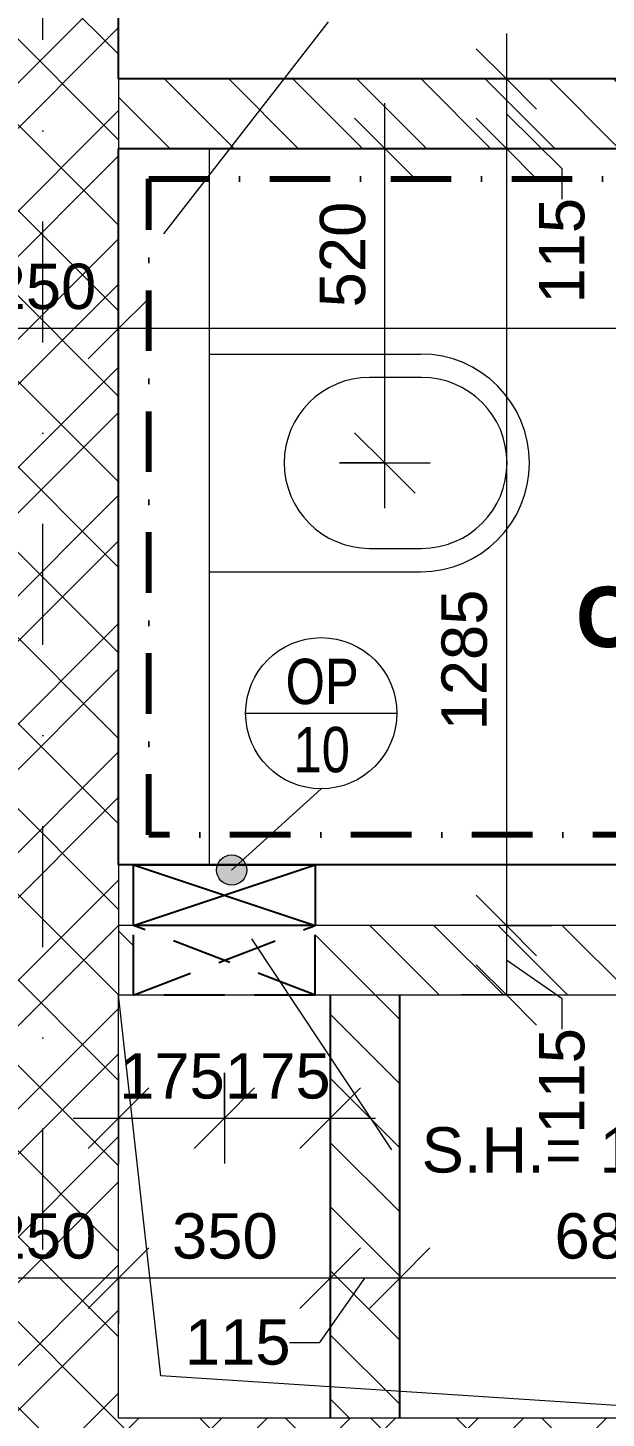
# Model space of a CAD drawing. Header units: millimetres. Extents: x -47276 to -6007, y -7799 to 11180.
# Drawn here: x -36860 to -35903, y -477 to 1823 of the extents above; entities that cross this region are included whole.
import ezdxf

# ---------------------------------------------------------------- set-up
doc = ezdxf.new("R2010")
doc.units = ezdxf.units.MM
for name, pattern in [('HA_Dash_3mm-S1mm', [150, 100, -50]), ('HA_DashDot_10mm-S3mm', [500, 200, -150, 0, -150]), ('HA_DashDot_4mm-S1mm', [200, 100, -50, 0, -50])]:
    doc.linetypes.add(name, pattern=pattern)
for name, color, linetype, lineweight in [('A-____-____-DIMS', 9, 'Continuous', 5), ('A-____-____-DIMS-50', 9, 'Continuous', 5), ('A-AREA-____-IDEN', 9, 'Continuous', 9), ('A-DETL-____-OTLN', 9, 'Continuous', 25), ('A-DETL-GENF-OTLN', 9, 'Continuous', 9), ('A-GENM-____-IDEN', 9, 'Continuous', 9), ('A-GENM-____-MCUT', 9, 'HA_Dash_3mm-S1mm', 25), ('A-GENM-____-OTLN', 9, 'Continuous', 9), ('A-WALL-____-IDEN', 9, 'Continuous', 9), ('A-WALL-____-MCUT', 9, 'Continuous', 9), ('A-WALL-____-PATT', 9, 'Continuous', 25), ('G-____-____-TEXT', 9, 'Continuous', 5), ('I-WALL-____-MCUT', 9, 'Continuous', 25), ('I-WALL-____-OTLN', 9, 'Continuous', 9), ('P-SANR-FIXT-OTLN', 9, 'Continuous', 9), ('S-GRID-____-OTLN', 9, 'Continuous', 5)]:
    doc.layers.add(name, color=color, linetype=linetype, lineweight=lineweight)
doc.styles.add('Arial_1', font='arial.ttf', dxfattribs={"height": 75})
doc.styles.add('Arial_2', font='arial.ttf', dxfattribs={"width": 0.8, "height": 75})
doc.styles.add('Arial_B', font='arialbd.ttf', dxfattribs={"height": 100})
doc.dimstyles.new('Inner_Dimensions', dxfattribs={"dimscale": 304.8, "dimtxt": 76.519455, "dimasz": 0.328084, "dimexe": 0.246063, "dimexo": 0.0625, "dimgap": 0.032808, "dimtad": 1, "dimdec": 0, "dimzin": 0, "dimdsep": 46, "dimtxsty": 'Arial_1', "dimblk1": 'OBLIQUE', "dimblk2": 'OBLIQUE', "dimsah": 1, "dimcen": 0.09, "dimdle": 0.246063, "dimazin": 0, "dimtfac": 1, "dimtdec": 4, "dimtix": 1, "dimtmove": 0, "dimatfit": 3, "dimfxl": 0.246063, "dimfxlon": 1, "dimtvp": 1, "dimtolj": 1, "dimtzin": 0, "dimlwd": 9, "dimlwe": 9, "dimarcsym": 2})
doc.dimstyles.new('Inner_Dimensions_1', dxfattribs={"dimscale": 304.8, "dimtxt": 76.519455, "dimasz": 0.328084, "dimexe": 0.246063, "dimexo": 0.0625, "dimgap": 0.032808, "dimtad": 1, "dimdec": 0, "dimzin": 0, "dimdsep": 46, "dimtxsty": 'Arial_1', "dimblk1": 'OBLIQUE', "dimblk2": 'OBLIQUE', "dimsah": 1, "dimcen": 0.09, "dimdle": 0.246063, "dimazin": 0, "dimtfac": 1, "dimtdec": 4, "dimtix": 1, "dimtmove": 1, "dimatfit": 3, "dimfxl": 0.246063, "dimfxlon": 1, "dimtvp": 1, "dimtolj": 1, "dimtzin": 0, "dimlwd": 9, "dimlwe": 9, "dimarcsym": 2})
doc.dimstyles.new('Inner_Dimensions_2', dxfattribs={"dimscale": 304.8, "dimtxt": 76.519455, "dimasz": 0.328084, "dimexe": 0.246063, "dimexo": 0.0625, "dimgap": 0.032808, "dimtad": 1, "dimdec": 0, "dimzin": 0, "dimdsep": 46, "dimtxsty": 'Arial_1', "dimblk1": 'OBLIQUE', "dimblk2": 'OBLIQUE', "dimsah": 1, "dimcen": 0.09, "dimdle": 0.246063, "dimazin": 0, "dimtfac": 1, "dimtdec": 4, "dimtix": 1, "dimtmove": 2, "dimatfit": 3, "dimfxl": 0.246063, "dimfxlon": 1, "dimtvp": 1, "dimtolj": 1, "dimtzin": 0, "dimlwd": 9, "dimlwe": 9, "dimarcsym": 2})
pattern_1 = [(45, (0, 0), (-106.066, 106.066), []), (45, (75, 0), (-106.066, 106.066), []), (315, (0, 0), (70.71068, 70.71068), [])]
pattern_2 = [(135, (0, 0), (-53.03301, -53.03301), [])]

# ---------------------------------------------------------------- blocks, each defined once
blk = doc.blocks.new('HA_GM_Shaft_Rectangle - Default-2056011-DPS_3NP-C')
at = {"layer": 'A-DETL-GENF-OTLN'}
for p, q in [((70, -70), (700, 0)), ((0, -1150), (70, -70))]:
    blk.add_line(p, q, dxfattribs=at)
at = {"layer": 'A-GENM-____-OTLN'}
for p, q in [((0, -1150), (0, 0)), ((0, 0), (700, 0)), ((700, 0), (700, -1150)), ((700, -1150), (0, -1150))]:
    blk.add_line(p, q, dxfattribs=at)
blk = doc.blocks.new('ABMV_Toilet_WallHung - Default-1928450-DPS_3NP-C')
at = {"layer": 'P-SANR-FIXT-OTLN'}
for p, q in [((-55, 75), (-55, 424.6)), ((-16.3, 426.2), (-16.3, 340.3)), ((266.3, 340.3), (266.3, 426.2)), ((305, 75), (305, 424.6))]:
    blk.add_line(p, q, dxfattribs=at)
for centre, radius, start, end in [((125, 424.6), 180, 0, 180), ((125, 426.2), 141.3, 360, 180), ((125, 340.3), 141.3, 180, 360)]:
    blk.add_arc(centre, radius, start, end, dxfattribs=at)
blk = doc.blocks.new('HA_GM_Tiling_LineBased - Generic Tiles-1987007-DPS_3NP-C')
at = {"layer": 'A-GENM-____-OTLN', "linetype": 'HA_DashDot_4mm-S1mm', "lineweight": 80}
blk.add_line((50, -50), (1885, -50), dxfattribs=at)
blk = doc.blocks.new('HA_GM_Tiling_LineBased - Generic Tiles-1987008-DPS_3NP-C')
at = {"layer": 'A-GENM-____-OTLN', "linetype": 'HA_DashDot_4mm-S1mm', "lineweight": 80}
blk.add_line((50, -50), (1135, -50), dxfattribs=at)
blk = doc.blocks.new('HA_GM_Opening_Rectangle_WallBased - Default-2067784-DPS_3NP-C')
at = {"layer": 'A-GENM-____-MCUT'}
for p, q in [((-25, 57.8), (-24.4, 57.5)), ((-25, 57.8), (-25, -57.5)), ((-25, 57.8), (275, 57.8)), ((274.1, 57.5), (-25, -57.5)), ((-24.1, 57.5), (275, -57.5)), ((275, 57.8), (274.4, 57.5)), ((275, 57.8), (275, -57.5)), ((-25, -57.5), (275, -57.5))]:
    blk.add_line(p, q, dxfattribs=at)
blk = doc.blocks.new('DIMBLOCK8-DPS_3NP-C')
at = {"layer": 'A-____-____-DIMS-50', "lineweight": 9}
for p, q in [((-36068.5, 1813.2), (-36068.5, 1623.2)), ((-36068.5, 1738.2), (-36118.5, 1788.2)), ((-35993.5, 1738.2), (-36143.5, 1738.2)), ((-36068.5, 1738.2), (-36018.5, 1688.2)), ((-36068.5, 1738.2), (-35993.5, 1738.2)), ((-35976.1, 1589.7), (-36068.5, 1680.7)), ((-36068.5, 1623.2), (-36118.5, 1673.2)), ((-35993.5, 1623.2), (-36143.5, 1623.2)), ((-36068.5, 1623.2), (-36018.5, 1573.2)), ((-36068.5, 1623.2), (-35993.5, 1623.2)), ((-35976.1, 1539.7), (-35976.1, 1589.7))]:
    blk.add_line(p, q, dxfattribs=at)
at = {"layer": 'A-____-____-DIMS-50', "color": 0, "lineweight": 9, "insert": (-36014.6, 1366.7), "char_height": 75, "width": 207.662, "attachment_point": 1, "rotation": 90, "line_spacing_factor": 0.941778, "style": 'Arial_1'}
blk.add_mtext('115', dxfattribs=at)
blk = doc.blocks.new('_Oblique')
at = {"color": 0, "linetype": 'ByBlock', "lineweight": -2}
blk.add_line((-0.5, -0.5), (0.5, 0.5), dxfattribs=at)
blk = doc.blocks.new('DIMBLOCK9-DPS_3NP-C')
at = {"layer": 'A-____-____-DIMS-50', "lineweight": 9}
for p, q in [((-36068.5, 1623.2), (-36118.5, 1673.2)), ((-35993.5, 1623.2), (-36143.5, 1623.2)), ((-36068.5, 1623.2), (-36068.5, 338.2)), ((-36068.5, 1623.2), (-36018.5, 1573.2)), ((-36068.5, 1623.2), (-35993.5, 1623.2)), ((-36068.5, 338.2), (-36118.5, 388.2)), ((-35993.5, 338.2), (-36143.5, 338.2)), ((-36068.5, 338.2), (-36018.5, 288.2)), ((-36068.5, 338.2), (-35993.5, 338.2))]:
    blk.add_line(p, q, dxfattribs=at)
at = {"layer": 'A-____-____-DIMS-50', "color": 0, "lineweight": 9, "insert": (-36175.9, 660.6), "char_height": 75, "width": 276.883, "attachment_point": 1, "rotation": 90, "line_spacing_factor": 0.941778, "style": 'Arial_1'}
blk.add_mtext('1285', dxfattribs=at)
blk = doc.blocks.new('DIMBLOCK10-DPS_3NP-C')
at = {"layer": 'A-____-____-DIMS-50', "lineweight": 9}
for p, q in [((-36068.5, 338.2), (-36118.5, 388.2)), ((-35993.5, 338.2), (-36143.5, 338.2)), ((-36068.5, 338.2), (-36068.5, 223.2)), ((-36068.5, 338.2), (-36018.5, 288.2)), ((-36068.5, 338.2), (-35993.5, 338.2)), ((-35976.1, 216.6), (-36068.5, 280.7)), ((-36068.5, 223.2), (-36118.5, 273.2)), ((-35993.5, 223.2), (-36143.5, 223.2)), ((-36068.5, 223.2), (-36018.5, 173.2)), ((-36068.5, 223.2), (-35993.5, 223.2)), ((-35976.1, 166.6), (-35976.1, 216.6))]:
    blk.add_line(p, q, dxfattribs=at)
at = {"layer": 'A-____-____-DIMS-50', "color": 0, "lineweight": 9, "insert": (-36014.6, -6.4), "char_height": 75, "width": 207.662, "attachment_point": 1, "rotation": 90, "line_spacing_factor": 0.941778, "style": 'Arial_1'}
blk.add_mtext('115', dxfattribs=at)
blk = doc.blocks.new('DIMBLOCK20-DPS_3NP-C')
at = {"layer": 'A-____-____-DIMS-50', "lineweight": 9}
for p, q in [((-36709.9, 1250.3), (-36709.9, 1400.3)), ((-34774.9, 1250.3), (-34774.9, 1400.3)), ((-36709.9, 1325.3), (-36659.9, 1375.3)), ((-34774.9, 1325.3), (-34724.9, 1375.3)), ((-36709.9, 1325.3), (-36759.9, 1275.3)), ((-34774.9, 1325.3), (-36709.9, 1325.3)), ((-36709.9, 1325.3), (-36709.9, 1250.3)), ((-34774.9, 1325.3), (-34824.9, 1275.3)), ((-34774.9, 1325.3), (-34774.9, 1250.3))]:
    blk.add_line(p, q, dxfattribs=at)
at = {"layer": 'A-____-____-DIMS-50', "color": 0, "lineweight": 9, "insert": (-35857.8, 1432.7), "char_height": 75, "width": 276.883, "attachment_point": 1, "line_spacing_factor": 0.941778, "style": 'Arial_1'}
blk.add_mtext('1935', dxfattribs=at)
blk = doc.blocks.new('DIMBLOCK21-DPS_3NP-C')
at = {"layer": 'A-____-____-DIMS-50', "lineweight": 9}
for p, q in [((-36959.9, 1250.3), (-36959.9, 1400.3)), ((-36709.9, 1250.3), (-36709.9, 1400.3)), ((-36959.9, 1325.3), (-36909.9, 1375.3)), ((-36709.9, 1325.3), (-36659.9, 1375.3)), ((-36959.9, 1325.3), (-37009.9, 1275.3)), ((-36709.9, 1325.3), (-36959.9, 1325.3)), ((-36959.9, 1325.3), (-36959.9, 1250.3)), ((-36709.9, 1325.3), (-36759.9, 1275.3)), ((-36709.9, 1325.3), (-36709.9, 1250.3))]:
    blk.add_line(p, q, dxfattribs=at)
at = {"layer": 'A-____-____-DIMS-50', "color": 0, "lineweight": 9, "insert": (-36921.4, 1432.7), "char_height": 75, "width": 207.662, "attachment_point": 1, "line_spacing_factor": 0.941778, "style": 'Arial_1'}
blk.add_mtext('250', dxfattribs=at)
blk = doc.blocks.new('DIMBLOCK27-DPS_3NP-C')
at = {"layer": 'A-____-____-DIMS-50', "lineweight": 9}
for p, q in [((-36244.9, -320.1), (-36244.9, -170.1)), ((-35559.9, -320.1), (-35559.9, -170.1)), ((-36244.9, -245.1), (-36194.9, -195.1)), ((-35559.9, -245.1), (-35509.9, -195.1)), ((-36244.9, -245.1), (-36294.9, -295.1)), ((-35559.9, -245.1), (-36244.9, -245.1)), ((-36244.9, -245.1), (-36244.9, -320.1)), ((-35559.9, -245.1), (-35609.9, -295.1)), ((-35559.9, -245.1), (-35559.9, -320.1))]:
    blk.add_line(p, q, dxfattribs=at)
at = {"layer": 'A-____-____-DIMS-50', "color": 0, "lineweight": 9, "insert": (-35988.9, -137.8), "char_height": 75, "width": 207.662, "attachment_point": 1, "line_spacing_factor": 0.941778, "style": 'Arial_1'}
blk.add_mtext('685', dxfattribs=at)
blk = doc.blocks.new('DIMBLOCK28-DPS_3NP-C')
at = {"layer": 'A-____-____-DIMS-50', "lineweight": 9}
for p, q in [((-36359.9, -320.1), (-36359.9, -170.1)), ((-36244.9, -320.1), (-36244.9, -170.1)), ((-36359.9, -245.1), (-36309.9, -195.1)), ((-36244.9, -245.1), (-36194.9, -195.1)), ((-36359.9, -245.1), (-36409.9, -295.1)), ((-36377.1, -351.7), (-36302.4, -245.1)), ((-36244.9, -245.1), (-36359.9, -245.1)), ((-36359.9, -245.1), (-36359.9, -320.1)), ((-36244.9, -245.1), (-36294.9, -295.1)), ((-36244.9, -245.1), (-36244.9, -320.1)), ((-36427.1, -351.7), (-36377.1, -351.7))]:
    blk.add_line(p, q, dxfattribs=at)
at = {"layer": 'A-____-____-DIMS-50', "color": 0, "lineweight": 9, "insert": (-36600.2, -313.2), "char_height": 75, "width": 207.662, "attachment_point": 1, "line_spacing_factor": 0.941778, "style": 'Arial_1'}
blk.add_mtext('115', dxfattribs=at)
blk = doc.blocks.new('DIMBLOCK29-DPS_3NP-C')
at = {"layer": 'A-____-____-DIMS-50', "lineweight": 9}
for p, q in [((-36709.9, -320.1), (-36709.9, -170.1)), ((-36359.9, -320.1), (-36359.9, -170.1)), ((-36709.9, -245.1), (-36659.9, -195.1)), ((-36359.9, -245.1), (-36309.9, -195.1)), ((-36709.9, -245.1), (-36759.9, -295.1)), ((-36359.9, -245.1), (-36709.9, -245.1)), ((-36709.9, -245.1), (-36709.9, -320.1)), ((-36359.9, -245.1), (-36409.9, -295.1)), ((-36359.9, -245.1), (-36359.9, -320.1))]:
    blk.add_line(p, q, dxfattribs=at)
at = {"layer": 'A-____-____-DIMS-50', "color": 0, "lineweight": 9, "insert": (-36621.4, -137.8), "char_height": 75, "width": 207.662, "attachment_point": 1, "line_spacing_factor": 0.941778, "style": 'Arial_1'}
blk.add_mtext('350', dxfattribs=at)
blk = doc.blocks.new('DIMBLOCK30-DPS_3NP-C')
at = {"layer": 'A-____-____-DIMS-50', "lineweight": 9}
for p, q in [((-36959.9, -320.1), (-36959.9, -170.1)), ((-36709.9, -320.1), (-36709.9, -170.1)), ((-36959.9, -245.1), (-36909.9, -195.1)), ((-36709.9, -245.1), (-36659.9, -195.1)), ((-36959.9, -245.1), (-37009.9, -295.1)), ((-36709.9, -245.1), (-36959.9, -245.1)), ((-36959.9, -245.1), (-36959.9, -320.1)), ((-36709.9, -245.1), (-36759.9, -295.1)), ((-36709.9, -245.1), (-36709.9, -320.1))]:
    blk.add_line(p, q, dxfattribs=at)
at = {"layer": 'A-____-____-DIMS-50', "color": 0, "lineweight": 9, "insert": (-36921.4, -137.8), "char_height": 75, "width": 207.662, "attachment_point": 1, "line_spacing_factor": 0.941778, "style": 'Arial_1'}
blk.add_mtext('250', dxfattribs=at)
blk = doc.blocks.new('HA_TAG_GM_Products - Generic-588599-DPS_3NP-C')
at = {"layer": 'A-GENM-____-IDEN'}
blk.add_line((-2.5, 0), (2.5, 0), dxfattribs=at)
blk.add_circle((0, 0), 2.5, dxfattribs=at)
blk = doc.blocks.new('DIMBLOCK238-DPS_3NP-C')
at = {"layer": 'A-____-____-DIMS-50', "lineweight": 9}
for p, q in [((-36269.6, 1028.2), (-36269.6, 1698.2)), ((-36269.6, 1623.2), (-36319.6, 1673.2)), ((-36344.6, 1623.2), (-36194.6, 1623.2)), ((-36269.6, 1623.2), (-36344.6, 1623.2)), ((-36269.6, 1623.2), (-36219.6, 1573.2)), ((-36269.6, 1103.2), (-36319.6, 1153.2)), ((-36344.6, 1103.2), (-36194.6, 1103.2)), ((-36269.6, 1103.2), (-36344.6, 1103.2)), ((-36269.6, 1103.2), (-36219.6, 1053.2))]:
    blk.add_line(p, q, dxfattribs=at)
at = {"layer": 'A-____-____-DIMS-50', "color": 0, "lineweight": 9, "insert": (-36377, 1360.4), "char_height": 75, "width": 207.662, "attachment_point": 1, "rotation": 90, "line_spacing_factor": 0.941778, "style": 'Arial_1'}
blk.add_mtext('520', dxfattribs=at)
blk = doc.blocks.new('DIMBLOCK252-DPS_3NP-C')
at = {"layer": 'A-____-____-DIMS-50', "lineweight": 9}
for p, q in [((-36709.9, 94.5), (-36709.9, -55.5)), ((-36709.9, 19.5), (-36709.9, 94.5)), ((-36534.9, 94.5), (-36534.9, -55.5)), ((-36534.9, 19.5), (-36534.9, 94.5)), ((-36709.9, 19.5), (-36659.9, 69.5)), ((-36534.9, 19.5), (-36484.9, 69.5)), ((-36784.9, 19.5), (-36534.9, 19.5)), ((-36709.9, 19.5), (-36759.9, -30.5)), ((-36534.9, 19.5), (-36584.9, -30.5))]:
    blk.add_line(p, q, dxfattribs=at)
at = {"layer": 'A-____-____-DIMS-50', "color": 0, "lineweight": 9, "insert": (-36708.9, 126.9), "char_height": 75, "width": 207.662, "attachment_point": 1, "line_spacing_factor": 0.941778, "style": 'Arial_1'}
blk.add_mtext('175', dxfattribs=at)
blk = doc.blocks.new('DIMBLOCK253-DPS_3NP-C')
at = {"layer": 'A-____-____-DIMS-50', "lineweight": 9}
for p, q in [((-36534.9, 94.5), (-36534.9, -55.5)), ((-36534.9, 19.5), (-36534.9, 94.5)), ((-36359.9, 94.5), (-36359.9, -55.5)), ((-36359.9, 19.5), (-36359.9, 94.5)), ((-36534.9, 19.5), (-36484.9, 69.5)), ((-36359.9, 19.5), (-36309.9, 69.5)), ((-36534.9, 19.5), (-36584.9, -30.5)), ((-36534.9, 19.5), (-36284.9, 19.5)), ((-36359.9, 19.5), (-36409.9, -30.5))]:
    blk.add_line(p, q, dxfattribs=at)
at = {"layer": 'A-____-____-DIMS-50', "color": 0, "lineweight": 9, "insert": (-36533.9, 126.9), "char_height": 75, "width": 207.662, "attachment_point": 1, "line_spacing_factor": 0.941778, "style": 'Arial_1'}
blk.add_mtext('175', dxfattribs=at)

msp = doc.modelspace()

# ---------------------------------------------------------------- hatches: boundary and pattern name
at = {"layer": 'A-GENM-____-IDEN'}
h = msp.add_hatch(color=256, dxfattribs=at)
edge = h.paths.add_edge_path()
edge.add_arc((-36522.8, 429.8), 25, 0, 360)
at = {"layer": 'A-WALL-____-PATT', "lineweight": 5}
h = msp.add_hatch(dxfattribs=at)
h.set_pattern_fill('FP_1', color=256, style=0, pattern_type=2)
h.set_pattern_definition(pattern_1)
h.paths.add_polyline_path([(-36959.9, -476.8), (-36709.9, -476.8), (-36709.9, 4968.2), (-36959.9, 4968.2), (-36959.9, 5250.1), (-36959.9, 5250.3), (-36959.9, -71.2)])
h.paths.add_polyline_path([(-36959.9, 5250.3), (-36709.9, 5250.3), (-36709.9, 5321), (-36959.9, 5321), (-36959.9, 5274.3)])
h = msp.add_hatch(dxfattribs=at)
h.set_pattern_fill('FP_4', color=256, style=0, pattern_type=2)
h.set_pattern_definition(pattern_2)
h.paths.add_polyline_path([(-32799.9, 1623.2), (-32699.9, 1623.2), (-32699.9, 1738.2), (-32899.9, 1738.2), (-32899.9, 1623.2)])
h.paths.add_polyline_path([(-34199.9, 1623.2), (-34199.9, 1738.2), (-34977.9, 1738.2), (-34977.9, 1736.3), (-35006.8, 1736.3), (-35006.8, 1625.1), (-34977.9, 1625.1), (-34977.9, 1623.2), (-34659.9, 1623.2)])
h.paths.add_polyline_path([(-35041.9, 1623.2), (-35041.9, 1625.1), (-35013.1, 1625.1), (-35013.1, 1736.3), (-35041.9, 1736.3), (-35041.9, 1738.2), (-36709.9, 1738.2), (-36709.9, 1623.2)])
h = msp.add_hatch(dxfattribs=at)
h.set_pattern_fill('FP_4', color=256, style=0, pattern_type=2)
h.set_pattern_definition(pattern_2)
h.paths.add_polyline_path([(-36244.9, 223.2), (-34659.9, 223.2), (-34659.9, 338.2), (-36384.9, 338.2), (-36384.9, 223.2), (-36359.9, 223.2)])
h.paths.add_polyline_path([(-36684.9, 223.2), (-36684.9, 338.2), (-36709.9, 338.2), (-36709.9, 223.2)])
h = msp.add_hatch(dxfattribs=at)
h.set_pattern_fill('FP_4', color=256, style=0, pattern_type=2)
h.set_pattern_definition(pattern_2)
h.paths.add_polyline_path([(-36359.9, -476.8), (-36244.9, -476.8), (-36244.9, 223.2), (-36359.9, 223.2), (-36359.9, -71.2)])
h = msp.add_hatch(dxfattribs=at)
h.set_pattern_fill('FP_1', color=256, style=0, pattern_type=2)
h.set_pattern_definition(pattern_1)
h.paths.add_polyline_path([(-32699.9, -726.8), (-32699.9, -476.8), (-33334.9, -476.8), (-33334.9, -726.8)])
h.paths.add_polyline_path([(-34334.9, -726.8), (-34334.9, -476.8), (-38924.9, -476.8), (-38924.9, -726.8), (-34700, -726.8)])
h.paths.add_polyline_path([(-40333.9, -726.8), (-39924.9, -726.8), (-39924.9, -476.8), (-41009.9, -476.8), (-41009.9, -726.8), (-40474.9, -726.8)])

# ---------------------------------------------------------------- linework, layer by layer
at = {"layer": 'A-DETL-____-OTLN'}
for p, q in [((-36684.9, 438.2), (-36384.9, 438.2)), ((-36684.9, 338.2), (-36684.9, 438.2)), ((-36684.9, 438.2), (-36384.9, 338.2)), ((-36684.9, 338.2), (-36384.9, 438.2)), ((-36384.9, 438.2), (-36384.9, 338.2)), ((-36384.9, 338.2), (-36684.9, 338.2))]:
    msp.add_line(p, q, dxfattribs=at)
at = {"layer": 'A-GENM-____-IDEN'}
msp.add_line((-36522.8, 429.8), (-36374.7, 564.2), dxfattribs=at)
msp.add_circle((-36522.8, 429.8), 25, dxfattribs=at)
at = {"layer": 'A-WALL-____-IDEN'}
msp.add_line((-36634.9, 1482.3), (-36362.4, 1832.5), dxfattribs=at)
at = {"layer": 'A-WALL-____-MCUT'}
for p, q in [((-36709.9, 1738.2), (-36709.9, 1623.2)), ((-36709.9, 438.2), (-36709.9, 223.3)), ((-36684.9, 338.2), (-36709.9, 338.2)), ((-34774.9, 338.2), (-36384.9, 338.2))]:
    msp.add_line(p, q, dxfattribs=at)
at = {"layer": 'G-____-____-TEXT', "color": 10, "lineweight": 9}
msp.add_line((-36489.8, 316), (-36258.7, -33), dxfattribs=at)
at = {"layer": 'I-WALL-____-MCUT'}
for p, q in [((-36709.9, 1738.2), (-36709.9, 4743.2)), ((-35041.9, 1738.2), (-36709.9, 1738.2)), ((-36709.9, 438.2), (-36709.9, 1623.2)), ((-36709.9, 1623.2), (-35041.9, 1623.2)), ((-34774.9, 438.2), (-36709.9, 438.2)), ((-36359.9, 223.2), (-36359.9, -476.8)), ((-36244.9, -476.8), (-36244.9, 223.2))]:
    msp.add_line(p, q, dxfattribs=at)
at = {"layer": 'I-WALL-____-OTLN'}
msp.add_line((-36559.9, 1623.2), (-36559.9, 438.2), dxfattribs=at)
at = {"layer": 'S-GRID-____-OTLN', "linetype": 'HA_DashDot_10mm-S3mm', "lineweight": 9}
msp.add_line((-36834.9, -6198.9), (-36834.9, 9580.2), dxfattribs=at)

# ---------------------------------------------------------------- block references
at = {"layer": 'A-GENM-____-IDEN', "xscale": 49.99999999999998, "yscale": 49.99999999999998, "zscale": 49.99999999999998}
msp.add_blockref('HA_TAG_GM_Products - Generic-588599-DPS_3NP-C', (-36374.7, 689.2), dxfattribs=at)
at = {"layer": 'A-GENM-____-OTLN', "linetype": 'HA_DashDot_4mm-S1mm', "lineweight": 80}
for name, p, rotation in [('HA_GM_Tiling_LineBased - Generic Tiles-1987008-DPS_3NP-C', (-36709.9, 438.2), 90), ('HA_GM_Tiling_LineBased - Generic Tiles-1987007-DPS_3NP-C', (-34774.9, 438.2), 180)]:
    msp.add_blockref(name, p, dxfattribs=dict(at, rotation=rotation))
msp.add_blockref('HA_GM_Tiling_LineBased - Generic Tiles-1987007-DPS_3NP-C', (-36709.9, 1623.2), dxfattribs=at)
at = {"layer": 'A-GENM-____-OTLN', "rotation": 180}
msp.add_blockref('HA_GM_Opening_Rectangle_WallBased - Default-2067784-DPS_3NP-C', (-36409.9, 280.7), dxfattribs=at)
at = {"layer": 'A-GENM-____-OTLN', "lineweight": 5, "rotation": 89.9999999999996}
msp.add_blockref('HA_GM_Shaft_Rectangle - Default-2056011-DPS_3NP-C', (-36709.9, -476.8), dxfattribs=at)
at = {"layer": 'P-SANR-FIXT-OTLN', "rotation": 269.9999999999996}
msp.add_blockref('ABMV_Toilet_WallHung - Default-1928450-DPS_3NP-C', (-36634.9, 1228.2), dxfattribs=at)

# ---------------------------------------------------------------- texts
at = {"layer": 'A-AREA-____-IDEN', "lineweight": 5, "insert": (-35953.8, 898.5), "char_height": 100, "width": 653.375, "attachment_point": 1, "style": 'Arial_B'}
msp.add_mtext('C.3.2.02', dxfattribs=at)
at = {"layer": 'A-GENM-____-IDEN', "lineweight": 5, "char_height": 75, "attachment_point": 1, "style": 'Arial_2'}
for s, insert, width in [('OP', (-36433.7, 779.3), 147.51), ('10', (-36420.5, 666.6), 115.443)]:
    msp.add_mtext(s, dxfattribs=dict(at, insert=insert, width=width))
at = {"layer": 'G-____-____-TEXT', "color": 7, "lineweight": 9, "insert": (-36208.7, 4.5), "char_height": 75, "width": 685.443, "attachment_point": 1, "style": 'Arial_1'}
msp.add_mtext('S.H.= 1,4 m', dxfattribs=at)

# ---------------------------------------------------------------- dimensions: what is measured, and where the dimension line sits
at = {"layer": 'A-____-____-DIMS', "lineweight": 9}
for base, p1, p2, dimstyle, override, picture, middle in [((-36068.5, 1623.2), (-35993.5, 1738.2), (-35993.5, 1623.2), 'Inner_Dimensions_1', {"dimpost": '<>', "dimfxl": 115}, 'DIMBLOCK8-DPS_3NP-C', (-35964.6, 1470.5)), ((-36269.6, 1623.2), (-36344.6, 1103.2), (-36344.6, 1623.2), 'Inner_Dimensions_2', {"dimpost": '<>', "dimfxl": 520}, 'DIMBLOCK238-DPS_3NP-C', (-36327, 1464.2)), ((-36068.5, 338.2), (-35993.5, 1623.2), (-35993.5, 338.2), 'Inner_Dimensions_2', {"dimpost": '<>', "dimfxl": 1285}, 'DIMBLOCK9-DPS_3NP-C', (-36125.9, 799)), ((-36068.5, 223.2), (-35993.5, 338.2), (-35993.5, 223.2), 'Inner_Dimensions_1', {"dimpost": '<>', "dimfxl": 115}, 'DIMBLOCK10-DPS_3NP-C', (-35964.6, 97.4))]:
    dim = msp.add_linear_dim(base=base, p1=p1, p2=p2, angle=90, dimstyle=dimstyle, override=override, dxfattribs=at)
    dim.commit()
    dim.dimension.update_dxf_attribs({"geometry": picture, "text_midpoint": middle, "dimtype": 160, "text_rotation": 90})
for base, p1, p2, override, picture, middle in [((-36959.9, 1325.3), (-36709.9, 1250.3), (-36959.9, 1250.3), {"dimpost": '<>', "dimfxl": 250}, 'DIMBLOCK21-DPS_3NP-C', (-36834.9, 1373.6)), ((-36709.9, 1325.3), (-34774.9, 1250.3), (-36709.9, 1250.3), {"dimpost": '<>', "dimfxl": 1935}, 'DIMBLOCK20-DPS_3NP-C', (-35742.4, 1373.6)), ((-36534.9, 19.5), (-36709.9, 94.5), (-36534.9, 94.5), {"dimpost": '<>', "dimfxl": 175}, 'DIMBLOCK252-DPS_3NP-C', (-36622.4, 67.8)), ((-36359.9, 19.5), (-36534.9, 94.5), (-36359.9, 94.5), {"dimpost": '<>', "dimfxl": 175}, 'DIMBLOCK253-DPS_3NP-C', (-36447.4, 67.8)), ((-36959.9, -245.1), (-36709.9, -320.1), (-36959.9, -320.1), {"dimpost": '<>', "dimfxl": 250}, 'DIMBLOCK30-DPS_3NP-C', (-36834.9, -196.9)), ((-36709.9, -245.1), (-36359.9, -320.1), (-36709.9, -320.1), {"dimpost": '<>', "dimfxl": 350}, 'DIMBLOCK29-DPS_3NP-C', (-36534.9, -196.8)), ((-36244.9, -245.1), (-35559.9, -320.1), (-36244.9, -320.1), {"dimpost": '<>', "dimfxl": 685}, 'DIMBLOCK27-DPS_3NP-C', (-35902.4, -196.9))]:
    dim = msp.add_linear_dim(base=base, p1=p1, p2=p2, dimstyle='Inner_Dimensions', override=override, dxfattribs=at)
    dim.commit()
    dim.dimension.update_dxf_attribs({"geometry": picture, "text_midpoint": middle})
dim = msp.add_linear_dim(base=(-36359.9, -245.1), p1=(-36244.9, -320.1), p2=(-36359.9, -320.1), dimstyle='Inner_Dimensions_1', override={"dimpost": '<>', "dimfxl": 115}, dxfattribs=at)
dim.commit()
dim.dimension.update_dxf_attribs({"geometry": 'DIMBLOCK28-DPS_3NP-C', "text_midpoint": (-36496.3, -363.2), "dimtype": 160})

doc.saveas('drawing.dxf')
